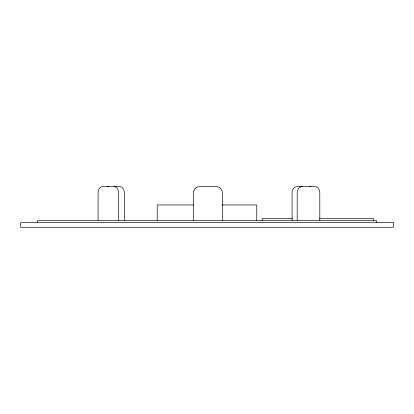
<?xml version="1.0" encoding="UTF-8"?>
<svg xmlns="http://www.w3.org/2000/svg" width="414" height="414" viewBox="0 0 414 414"><rect width="100%" height="100%" fill="white"/><g stroke="black" fill="none" stroke-linecap="round" stroke-linejoin="round"><path stroke-width="0.62" d="M193.488 204.956L157.232 204.956L157.232 220.362M221.93 204.956L256.768 204.956L256.768 220.362M292.496 218.561L262.259 218.561L262.259 220.362M319.515 218.561L373.547 218.561L373.547 220.362M376.295 222.665L376.295 220.362L37.705 220.362L37.705 222.665M319.81 220.362L319.81 192.924A6.329 4.947 -90 0 0 314.863 186.59L297.029 186.59A6.329 4.947 -90 0 0 292.082 192.924L292.082 220.362M297.19 220.362L297.19 192.924A6.329 4.947 -90 0 1 302.137 186.59M222.344 220.362L222.344 192.924A6.329 6.329 0 0 0 216.015 186.59L199.734 186.59A6.329 6.329 0 0 0 193.4 192.924L193.4 220.362M124.329 220.362L124.329 192.924A6.329 4.476 -90 0 0 119.853 186.59L102.553 186.59A6.329 4.476 -90 0 0 98.077 192.924L98.077 220.362M118.544 220.362L118.544 192.924A6.329 4.476 -90 0 0 114.067 186.59M107.185 186.807A6.329 4.476 -90 0 1 108.344 186.59M309.755 186.59A6.329 4.947 -90 0 1 311.033 186.807M393.3 222.665L20.7 222.665L20.7 227.41L393.3 227.41L393.3 222.665"/></g></svg>
